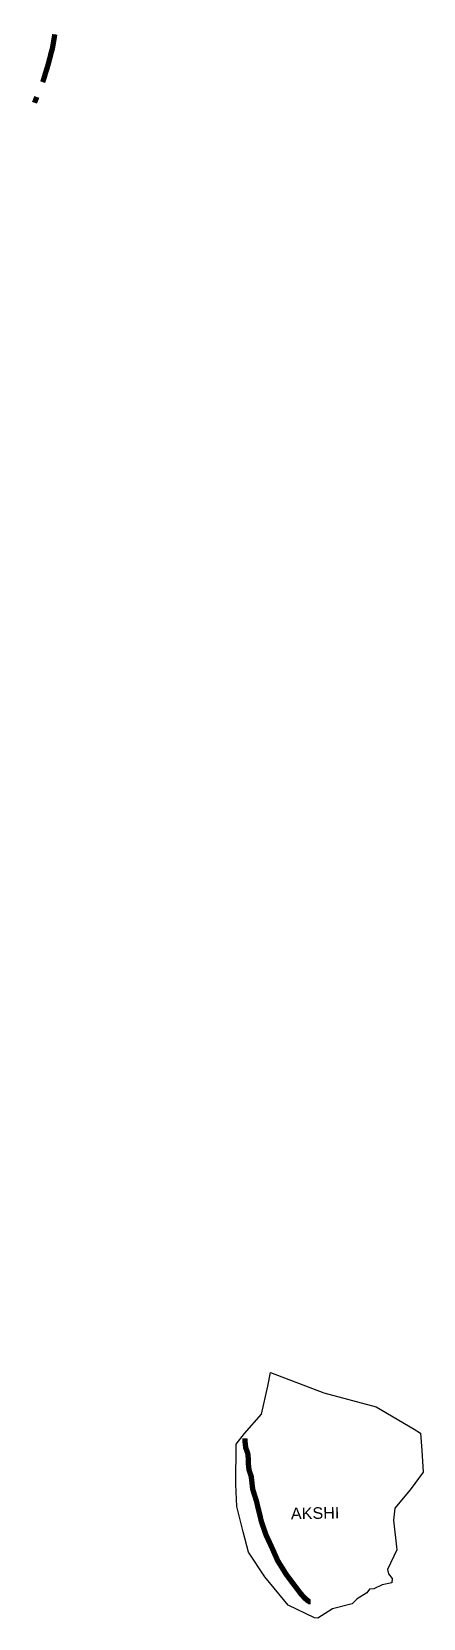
# Model space of a CAD drawing. Header units: metres. Extents: x 274747 to 278429, y 2059883 to 2074814.
import ezdxf

# ---------------------------------------------------------------- set-up
doc = ezdxf.new("R2010")
doc.units = ezdxf.units.M
doc.header["$MEASUREMENT"] = 0
for name, color, linetype in [('NATURALLY PROTECTED', 3, 'Continuous'), ('village', 3, 'Continuous'), ('VILLAGE NAME', 250, 'Continuous')]:
    doc.layers.add(name, color=color, linetype=linetype)
doc.styles.get("Standard").update_dxf_attribs({"font": 'arial.ttf'})

msp = doc.modelspace()

# ---------------------------------------------------------------- linework, layer by layer
at = {"layer": 'NATURALLY PROTECTED', "const_width": 50, "flags": 128}
for points in [[(274963, 2074789), (274961, 2074773), (274948, 2074695), (274941, 2074656), (274929, 2074614), (274924, 2074593), (274921, 2074579), (274917, 2074566), (274912, 2074548), (274909, 2074533), (274906, 2074523), (274902, 2074509), (274895, 2074483), (274884, 2074449), (274875, 2074421), (274863, 2074378), (274851, 2074342), (274850, 2074339)], [(274794, 2074200), (274788, 2074183), (274780, 2074162), (274773, 2074148), (274772, 2074145)], [(276751, 2061576), (276752, 2061553), (276756, 2061519), (276759, 2061488), (276779, 2061434), (276783, 2061391), (276783, 2061353), (276786, 2061318), (276791, 2061277), (276811, 2061219), (276825, 2061097), (276859, 2060990), (276908, 2060789), (276950, 2060668), (277008, 2060543), (277059, 2060427), (277141, 2060295), (277275, 2060117), (277315, 2060072), (277343, 2060049), (277361, 2060038), (277371, 2060038)]]:
    msp.add_lwpolyline(points, dxfattribs=at)
at = {"layer": 'village', "color": 3, "true_color": 0x00ff00}
msp.add_polyline3d([(276671, 2061523, 0), (276747, 2061622, 0), (276908, 2061803, 0), (276966, 2062067, 0), (276991, 2062196, 0), (277495, 2062005, 0), (277987, 2061872, 0), (278342, 2061662, 0), (278404, 2061625, 0), (278415, 2061461, 0), (278429, 2061258, 0), (278305, 2061091, 0), (278163, 2060918, 0), (278148, 2060807, 0), (278181, 2060527, 0), (278094, 2060342, 0), (278101, 2060301, 0), (278137, 2060256, 0), (278135, 2060218, 0), (278043, 2060199, 0), (277964, 2060161, 0), (277924, 2060158, 0), (277899, 2060124, 0), (277806, 2060066, 0), (277761, 2060018, 0), (277574, 2059973, 0), (277437, 2059883, 0), (277405, 2059888, 0), (277158, 2060007, 0), (276939, 2060273, 0), (276785, 2060506, 0), (276734, 2060698, 0), (276676, 2060935, 0), (276666, 2061142, 0)], close=True, dxfattribs=at)

# ---------------------------------------------------------------- texts
at = {"layer": 'VILLAGE NAME', "insert": (277183, 2060923), "char_height": 108.75, "attachment_point": 1, "rotation": 1.1028}
msp.add_mtext_dynamic_manual_height_columns('{\\fArial|b0|i0|c0|p34;AKSHI}', width=726.93, gutter_width=544, heights=[0], dxfattribs=at)

doc.saveas('drawing.dxf')
